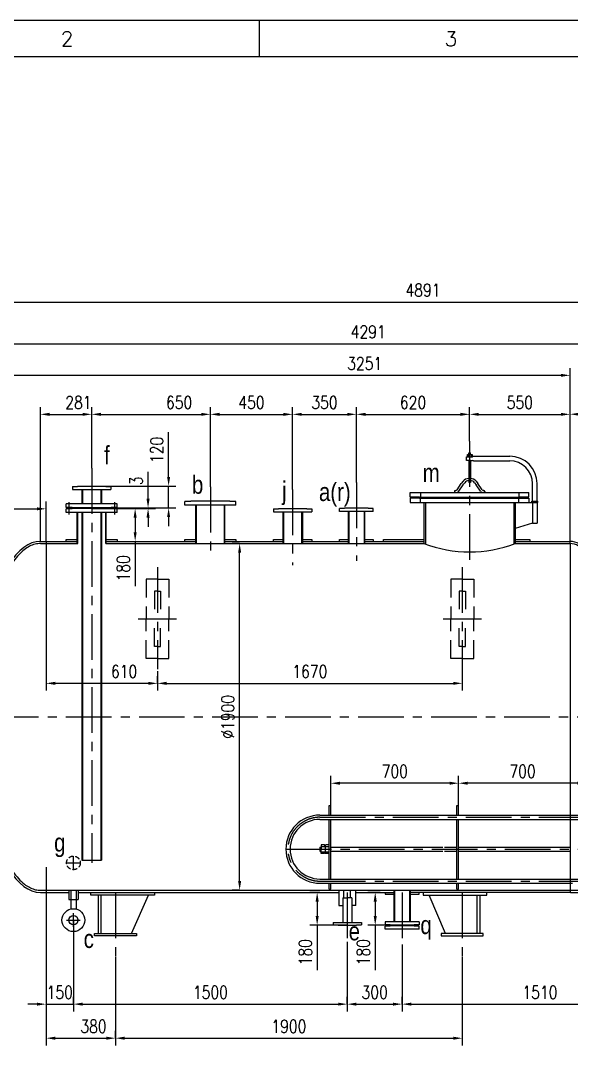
# Model space of a CAD drawing. Header units: millimetres. Extents: x -500 to 16320, y -200 to 11680.
# Drawn here: x 2399 to 5417, y 6063 to 11680 of the extents above; entities that cross this region are included whole.
import ezdxf
from ezdxf.enums import TextEntityAlignment as Align

# ---------------------------------------------------------------- set-up
doc = ezdxf.new("R2010")
doc.units = ezdxf.units.MM
doc.header["$LTSCALE"] = 200
doc.linetypes.add('CENTER', pattern=[2, 1.25, -0.25, 0.25, -0.25])
doc.linetypes.add('DASHED', pattern=[0.75, 0.5, -0.25])
for name, color, linetype in [('1轮廓实线层', 7, 'Continuous'), ('2细线层', 4, 'Continuous'), ('3中心线层', 1, 'CENTER'), ('6文字层', 3, 'Continuous'), ('图框层', 7, 'Continuous'), ('轮廓虚线层', 7, 'DASHED')]:
    doc.layers.add(name, color=color, linetype=linetype)
doc.styles.add('TH_GBDIM', font='romans.shx', dxfattribs={"width": 0.8, "bigfont": 'gbcbig.shx'})
doc.dimstyles.new('TH_GBDIM', dxfattribs={"dimscale": 20, "dimtxt": 3.5, "dimasz": 2.5, "dimexe": 2, "dimexo": 0, "dimgap": 1.5, "dimtad": 1, "dimdec": 1, "dimdsep": 46, "dimtxsty": 'TH_GBDIM', "dimcen": 2.5, "dimclrd": 130, "dimclre": 130, "dimclrt": 3, "dimadec": 0, "dimazin": 2, "dimtfac": 0.714286, "dimtdec": 1, "dimtmove": 0, "dimatfit": 3, "dimfxl": 0, "dimtzin": 0, "dimlwd": -1, "dimlwe": -1, "dimarcsym": 0})

# ---------------------------------------------------------------- blocks, each defined once
blk = doc.blocks.new('*D4')
at = {"color": 130}
for p, q in [((2507.6, 8825.6), (2507.6, 9561.6)), ((2788.6, 9226.3), (2788.6, 9561.6)), ((2557.6, 9521.6), (2738.6, 9521.6))]:
    blk.add_line(p, q, dxfattribs=at)
for points in [[(2557.6, 9529.9), (2557.6, 9513.3), (2507.6, 9521.6)], [(2738.6, 9529.9), (2738.6, 9513.3), (2788.6, 9521.6)]]:
    blk.add_solid(points, dxfattribs=at)
at = {"layer": 'Defpoints', "color": 0}
for p in [(2788.6, 9521.6), (2788.6, 9226.3), (2507.6, 8825.6)]:
    blk.add_point(p, dxfattribs=at)
at = {"color": 3, "insert": (2715.9, 9586.6), "char_height": 70, "attachment_point": 5, "style": 'TH_GBDIM'}
blk.add_mtext('281', dxfattribs=at)
blk = doc.blocks.new('*D5')
at = {"color": 130}
for p, q in [((2788.6, 9226.3), (2788.6, 9561.6)), ((3438.6, 9124.9), (3438.6, 9561.6)), ((2838.6, 9521.6), (3388.6, 9521.6))]:
    blk.add_line(p, q, dxfattribs=at)
for points in [[(2838.6, 9529.9), (2838.6, 9513.3), (2788.6, 9521.6)], [(3388.6, 9529.9), (3388.6, 9513.3), (3438.6, 9521.6)]]:
    blk.add_solid(points, dxfattribs=at)
at = {"layer": 'Defpoints', "color": 0}
for p in [(3438.6, 9521.6), (2788.6, 9226.3), (3438.6, 9124.9)]:
    blk.add_point(p, dxfattribs=at)
at = {"color": 3, "insert": (3267.2, 9586.6), "char_height": 70, "attachment_point": 5, "style": 'TH_GBDIM'}
blk.add_mtext('650', dxfattribs=at)
blk = doc.blocks.new('*D6')
at = {"color": 130}
for p, q in [((3438.6, 9124.9), (3438.6, 9561.6)), ((3888.6, 9109.3), (3888.6, 9561.6)), ((3488.6, 9521.6), (3838.6, 9521.6))]:
    blk.add_line(p, q, dxfattribs=at)
for points in [[(3488.6, 9529.9), (3488.6, 9513.3), (3438.6, 9521.6)], [(3838.6, 9529.9), (3838.6, 9513.3), (3888.6, 9521.6)]]:
    blk.add_solid(points, dxfattribs=at)
at = {"layer": 'Defpoints', "color": 0}
for p in [(3888.6, 9521.6), (3438.6, 9124.9), (3888.6, 9109.3)]:
    blk.add_point(p, dxfattribs=at)
at = {"color": 3, "insert": (3663.6, 9586.6), "char_height": 70, "attachment_point": 5, "style": 'TH_GBDIM'}
blk.add_mtext('450', dxfattribs=at)
blk = doc.blocks.new('*D7')
at = {"color": 130}
for p, q in [((3888.6, 9109.3), (3888.6, 9561.6)), ((4238.6, 9148.3), (4238.6, 9561.6)), ((3938.6, 9521.6), (4188.6, 9521.6))]:
    blk.add_line(p, q, dxfattribs=at)
for points in [[(3938.6, 9529.9), (3938.6, 9513.3), (3888.6, 9521.6)], [(4188.6, 9529.9), (4188.6, 9513.3), (4238.6, 9521.6)]]:
    blk.add_solid(points, dxfattribs=at)
at = {"layer": 'Defpoints', "color": 0}
for p in [(4238.6, 9521.6), (3888.6, 9109.3), (4238.6, 9148.3)]:
    blk.add_point(p, dxfattribs=at)
at = {"color": 3, "insert": (4063.6, 9586.6), "char_height": 70, "attachment_point": 5, "style": 'TH_GBDIM'}
blk.add_mtext('350', dxfattribs=at)
blk = doc.blocks.new('*D8')
at = {"color": 130}
for p, q in [((4238.6, 9148.3), (4238.6, 9561.6)), ((4858.6, 9374.5), (4858.6, 9561.6)), ((4288.6, 9521.6), (4808.6, 9521.6))]:
    blk.add_line(p, q, dxfattribs=at)
for points in [[(4288.6, 9529.9), (4288.6, 9513.3), (4238.6, 9521.6)], [(4808.6, 9529.9), (4808.6, 9513.3), (4858.6, 9521.6)]]:
    blk.add_solid(points, dxfattribs=at)
at = {"layer": 'Defpoints', "color": 0}
for p in [(4858.6, 9521.6), (4858.6, 9374.5), (4238.6, 9148.3)]:
    blk.add_point(p, dxfattribs=at)
at = {"color": 3, "insert": (4548.6, 9586.6), "char_height": 70, "attachment_point": 5, "style": 'TH_GBDIM'}
blk.add_mtext('620', dxfattribs=at)
blk = doc.blocks.new('*D9')
at = {"color": 130}
for p, q in [((4858.6, 9374.5), (4858.6, 9561.6)), ((5408.6, 8813.6), (5408.6, 9561.6)), ((4908.6, 9521.6), (5358.6, 9521.6))]:
    blk.add_line(p, q, dxfattribs=at)
for points in [[(4908.6, 9529.9), (4908.6, 9513.3), (4858.6, 9521.6)], [(5358.6, 9529.9), (5358.6, 9513.3), (5408.6, 9521.6)]]:
    blk.add_solid(points, dxfattribs=at)
at = {"layer": 'Defpoints', "color": 0}
for p in [(5408.6, 9521.6), (4858.6, 9374.5), (5408.6, 8813.6)]:
    blk.add_point(p, dxfattribs=at)
at = {"color": 3, "insert": (5133.6, 9586.6), "char_height": 70, "attachment_point": 5, "style": 'TH_GBDIM'}
blk.add_mtext('550', dxfattribs=at)
blk = doc.blocks.new('*D10')
at = {"color": 130}
for p, q in [((2157.6, 7863.6), (2157.6, 9775.5)), ((5408.6, 8813.6), (5408.6, 9775.5)), ((2207.6, 9735.5), (5358.6, 9735.5))]:
    blk.add_line(p, q, dxfattribs=at)
for points in [[(2207.6, 9743.8), (2207.6, 9727.1), (2157.6, 9735.5)], [(5358.6, 9743.8), (5358.6, 9727.1), (5408.6, 9735.5)]]:
    blk.add_solid(points, dxfattribs=at)
at = {"layer": 'Defpoints', "color": 0}
for p in [(5408.6, 9735.5), (5408.6, 8813.6), (2157.6, 7863.6)]:
    blk.add_point(p, dxfattribs=at)
at = {"color": 3, "insert": (4284.1, 9800.5), "char_height": 70, "attachment_point": 5, "style": 'TH_GBDIM'}
blk.add_mtext('3251', dxfattribs=at)
blk = doc.blocks.new('*D11')
at = {"color": 130}
for p, q in [((1980.6, 8563.6), (1980.6, 9043.8)), ((2030.6, 9003.8), (2488.6, 9003.8)), ((2538.6, 8825.6), (2538.6, 9043.8))]:
    blk.add_line(p, q, dxfattribs=at)
for points in [[(2030.6, 9012.1), (2030.6, 8995.5), (1980.6, 9003.8)], [(2488.6, 9012.1), (2488.6, 8995.5), (2538.6, 9003.8)]]:
    blk.add_solid(points, dxfattribs=at)
at = {"layer": 'Defpoints', "color": 0}
for p in [(2538.6, 9003.8), (2538.6, 8825.6), (1980.6, 8563.6)]:
    blk.add_point(p, dxfattribs=at)
at = {"color": 3, "insert": (2259.6, 9068.8), "char_height": 70, "attachment_point": 5, "style": 'TH_GBDIM'}
blk.add_mtext('558', dxfattribs=at)
blk = doc.blocks.new('*D12')
at = {"color": 130}
for p, q in [((5408.6, 9521.6), (5408.6, 9562.2)), ((6448.6, 7363.6), (6448.6, 9562.2)), ((5458.6, 9522.2), (6398.6, 9522.2))]:
    blk.add_line(p, q, dxfattribs=at)
for points in [[(5458.6, 9530.5), (5458.6, 9513.8), (5408.6, 9522.2)], [(6398.6, 9530.5), (6398.6, 9513.8), (6448.6, 9522.2)]]:
    blk.add_solid(points, dxfattribs=at)
at = {"layer": 'Defpoints', "color": 0}
for p in [(5408.6, 9521.6), (6448.6, 9522.2), (6448.6, 7363.6)]:
    blk.add_point(p, dxfattribs=at)
at = {"color": 3, "insert": (5928.6, 9587.2), "char_height": 70, "attachment_point": 5, "style": 'TH_GBDIM'}
blk.add_mtext('1040', dxfattribs=at)
blk = doc.blocks.new('*D17')
at = {"color": 130}
for p, q in [((4798.6, 7377.6), (4798.6, 7539.9)), ((5498.6, 7377.6), (5498.6, 7539.9)), ((5448.6, 7499.9), (4848.6, 7499.9))]:
    blk.add_line(p, q, dxfattribs=at)
for points in [[(4848.6, 7508.2), (4848.6, 7491.5), (4798.6, 7499.9)], [(5448.6, 7508.2), (5448.6, 7491.5), (5498.6, 7499.9)]]:
    blk.add_solid(points, dxfattribs=at)
at = {"layer": 'Defpoints', "color": 0}
for p in [(4798.6, 7499.9), (4798.6, 7377.6), (5498.6, 7377.6)]:
    blk.add_point(p, dxfattribs=at)
at = {"color": 3, "insert": (5148.6, 7564.9), "char_height": 70, "attachment_point": 5, "style": 'TH_GBDIM'}
blk.add_mtext('700', dxfattribs=at)
blk = doc.blocks.new('*D18')
at = {"color": 130}
for p, q in [((4098.6, 7377.6), (4098.6, 7539.9)), ((4798.6, 7377.6), (4798.6, 7539.9)), ((4748.6, 7499.9), (4148.6, 7499.9))]:
    blk.add_line(p, q, dxfattribs=at)
for points in [[(4148.6, 7508.2), (4148.6, 7491.5), (4098.6, 7499.9)], [(4748.6, 7508.2), (4748.6, 7491.5), (4798.6, 7499.9)]]:
    blk.add_solid(points, dxfattribs=at)
at = {"layer": 'Defpoints', "color": 0}
for p in [(4098.6, 7499.9), (4098.6, 7377.6), (4798.6, 7377.6)]:
    blk.add_point(p, dxfattribs=at)
at = {"color": 3, "insert": (4448.6, 7564.9), "char_height": 70, "attachment_point": 5, "style": 'TH_GBDIM'}
blk.add_mtext('700', dxfattribs=at)
blk = doc.blocks.new('*D19')
at = {"color": 130}
for p, q in [((2538.6, 6901.6), (2538.6, 6249.2)), ((2688.6, 6749.6), (2688.6, 6249.2)), ((2488.6, 6289.2), (2438.6, 6289.2)), ((2538.6, 6289.2), (2688.6, 6289.2)), ((2738.6, 6289.2), (2788.6, 6289.2))]:
    blk.add_line(p, q, dxfattribs=at)
for points in [[(2488.6, 6297.5), (2488.6, 6280.9), (2538.6, 6289.2)], [(2738.6, 6297.5), (2738.6, 6280.9), (2688.6, 6289.2)]]:
    blk.add_solid(points, dxfattribs=at)
at = {"layer": 'Defpoints', "color": 0}
for p in [(2538.6, 6901.6), (2688.6, 6749.6), (2688.6, 6289.2)]:
    blk.add_point(p, dxfattribs=at)
at = {"color": 3, "insert": (2613.6, 6354.2), "char_height": 70, "attachment_point": 5, "style": 'TH_GBDIM'}
blk.add_mtext('150', dxfattribs=at)
blk = doc.blocks.new('*D20')
at = {"color": 130}
for p, q in [((2918.6, 6549), (2918.6, 6062.6)), ((2538.6, 6289.2), (2538.6, 6062.6)), ((2588.6, 6102.6), (2868.6, 6102.6))]:
    blk.add_line(p, q, dxfattribs=at)
for points in [[(2588.6, 6110.9), (2588.6, 6094.2), (2538.6, 6102.6)], [(2868.6, 6110.9), (2868.6, 6094.2), (2918.6, 6102.6)]]:
    blk.add_solid(points, dxfattribs=at)
at = {"layer": 'Defpoints', "color": 0}
for p in [(2918.6, 6549), (2538.6, 6289.2), (2918.6, 6102.6)]:
    blk.add_point(p, dxfattribs=at)
at = {"color": 3, "insert": (2798.3, 6167.6), "char_height": 70, "attachment_point": 5, "style": 'TH_GBDIM'}
blk.add_mtext('380', dxfattribs=at)
blk = doc.blocks.new('*D21')
at = {"color": 130}
for p, q in [((4188.6, 6631.2), (4188.6, 6249.2)), ((2688.6, 6289.2), (2688.6, 6329.2)), ((2738.6, 6289.2), (4138.6, 6289.2))]:
    blk.add_line(p, q, dxfattribs=at)
for points in [[(2738.6, 6297.5), (2738.6, 6280.9), (2688.6, 6289.2)], [(4138.6, 6297.5), (4138.6, 6280.9), (4188.6, 6289.2)]]:
    blk.add_solid(points, dxfattribs=at)
at = {"layer": 'Defpoints', "color": 0}
for p in [(4188.6, 6631.2), (2688.6, 6289.2), (4188.6, 6289.2)]:
    blk.add_point(p, dxfattribs=at)
at = {"color": 3, "insert": (3438.6, 6354.2), "char_height": 70, "attachment_point": 5, "style": 'TH_GBDIM'}
blk.add_mtext('1500', dxfattribs=at)
blk = doc.blocks.new('*D22')
at = {"color": 130}
for p, q in [((5998.6, 7026.1), (5998.6, 6249.2)), ((4488.6, 6616.6), (4488.6, 6249.2)), ((4538.6, 6289.2), (5948.6, 6289.2))]:
    blk.add_line(p, q, dxfattribs=at)
for points in [[(4538.6, 6297.5), (4538.6, 6280.9), (4488.6, 6289.2)], [(5948.6, 6297.5), (5948.6, 6280.9), (5998.6, 6289.2)]]:
    blk.add_solid(points, dxfattribs=at)
at = {"layer": 'Defpoints', "color": 0}
for p in [(5998.6, 7026.1), (4488.6, 6616.6), (5998.6, 6289.2)]:
    blk.add_point(p, dxfattribs=at)
at = {"color": 3, "insert": (5243.6, 6354.2), "char_height": 70, "attachment_point": 5, "style": 'TH_GBDIM'}
blk.add_mtext('1510', dxfattribs=at)
blk = doc.blocks.new('*D24')
at = {"color": 130}
for p, q in [((4818.6, 6549), (4818.6, 6062.6)), ((2918.6, 6102.6), (2918.6, 6142.6)), ((2968.6, 6102.6), (4768.6, 6102.6))]:
    blk.add_line(p, q, dxfattribs=at)
for points in [[(2968.6, 6110.9), (2968.6, 6094.2), (2918.6, 6102.6)], [(4768.6, 6110.9), (4768.6, 6094.2), (4818.6, 6102.6)]]:
    blk.add_solid(points, dxfattribs=at)
at = {"layer": 'Defpoints', "color": 0}
for p in [(4818.6, 6549), (2918.6, 6102.6), (4818.6, 6102.6)]:
    blk.add_point(p, dxfattribs=at)
at = {"color": 3, "insert": (3868.6, 6167.6), "char_height": 70, "attachment_point": 5, "style": 'TH_GBDIM'}
blk.add_mtext('1900', dxfattribs=at)
blk = doc.blocks.new('*D25')
at = {"color": 130}
for p, q in [((3598.8, 8813.6), (3558.8, 8813.6)), ((3598.8, 6963.6), (3598.8, 8763.6)), ((3598.8, 6913.6), (3558.8, 6913.6))]:
    blk.add_line(p, q, dxfattribs=at)
for points in [[(3590.5, 8763.6), (3607.1, 8763.6), (3598.8, 8813.6)], [(3590.5, 6963.6), (3607.1, 6963.6), (3598.8, 6913.6)]]:
    blk.add_solid(points, dxfattribs=at)
at = {"layer": 'Defpoints', "color": 0}
for p in [(3598.8, 8813.6), (3598.8, 8813.6), (3598.8, 6913.6)]:
    blk.add_point(p, dxfattribs=at)
at = {"color": 3, "insert": (3533.8, 7863.6), "char_height": 70, "attachment_point": 5, "rotation": 90, "style": 'TH_GBDIM'}
blk.add_mtext('%%c1900', dxfattribs=at)
blk = doc.blocks.new('*D31')
at = {"color": 130}
for p, q in [((2157.6, 9735.5), (2157.6, 10177.2)), ((7048.6, 9522.2), (7048.6, 10177.2)), ((2207.6, 10137.2), (6998.6, 10137.2))]:
    blk.add_line(p, q, dxfattribs=at)
for points in [[(2207.6, 10145.5), (2207.6, 10128.8), (2157.6, 10137.2)], [(6998.6, 10145.5), (6998.6, 10128.8), (7048.6, 10137.2)]]:
    blk.add_solid(points, dxfattribs=at)
at = {"layer": 'Defpoints', "color": 0}
for p in [(7048.6, 10137.2), (2157.6, 9735.5), (7048.6, 9522.2)]:
    blk.add_point(p, dxfattribs=at)
at = {"color": 3, "insert": (4603.1, 10202.2), "char_height": 70, "attachment_point": 5, "style": 'TH_GBDIM'}
blk.add_mtext('4891', dxfattribs=at)
blk = doc.blocks.new('*D32')
at = {"color": 130}
for p, q in [((2157.6, 10164.1), (2157.6, 9868.6)), ((6448.6, 9685.9), (6448.6, 9948.6)), ((2207.6, 9908.6), (6398.6, 9908.6))]:
    blk.add_line(p, q, dxfattribs=at)
for points in [[(2207.6, 9916.9), (2207.6, 9900.3), (2157.6, 9908.6)], [(6398.6, 9916.9), (6398.6, 9900.3), (6448.6, 9908.6)]]:
    blk.add_solid(points, dxfattribs=at)
at = {"layer": 'Defpoints', "color": 0}
for p in [(2157.6, 10164.1), (6448.6, 9908.6), (6448.6, 9685.9)]:
    blk.add_point(p, dxfattribs=at)
at = {"color": 3, "insert": (4303.1, 9973.6), "char_height": 70, "attachment_point": 5, "style": 'TH_GBDIM'}
blk.add_mtext('4291', dxfattribs=at)
blk = doc.blocks.new('*D37')
at = {"color": 130}
for p, q in [((4038.5, 6901.6), (3983.6, 6901.6)), ((4023.6, 6851.6), (4023.6, 6771.6)), ((4188.6, 6721.6), (3983.6, 6721.6)), ((4023.6, 6721.6), (4023.6, 6475.6))]:
    blk.add_line(p, q, dxfattribs=at)
for points in [[(4015.3, 6851.6), (4032, 6851.6), (4023.6, 6901.6)], [(4015.3, 6771.6), (4032, 6771.6), (4023.6, 6721.6)]]:
    blk.add_solid(points, dxfattribs=at)
at = {"layer": 'Defpoints', "color": 0}
for p in [(4038.5, 6901.6), (4023.6, 6721.6), (4188.6, 6721.6)]:
    blk.add_point(p, dxfattribs=at)
at = {"color": 3, "insert": (3958.6, 6573.6), "char_height": 70, "attachment_point": 5, "rotation": 90, "style": 'TH_GBDIM'}
blk.add_mtext('180', dxfattribs=at)
blk = doc.blocks.new('*D38')
at = {"color": 130}
for p, q in [((4368.6, 6901.6), (4301.6, 6901.6)), ((4341.6, 6851.6), (4341.6, 6771.6)), ((4489, 6721.6), (4301.6, 6721.6)), ((4341.6, 6721.6), (4341.6, 6475.6))]:
    blk.add_line(p, q, dxfattribs=at)
for points in [[(4333.3, 6851.6), (4349.9, 6851.6), (4341.6, 6901.6)], [(4333.3, 6771.6), (4349.9, 6771.6), (4341.6, 6721.6)]]:
    blk.add_solid(points, dxfattribs=at)
at = {"layer": 'Defpoints', "color": 0}
for p in [(4368.6, 6901.6), (4341.6, 6721.6), (4489, 6721.6)]:
    blk.add_point(p, dxfattribs=at)
at = {"color": 3, "insert": (4276.6, 6573.6), "char_height": 70, "attachment_point": 5, "rotation": 90, "style": 'TH_GBDIM'}
blk.add_mtext('180', dxfattribs=at)
blk = doc.blocks.new('*D39')
at = {"color": 130}
for p, q in [((2788.6, 9005.6), (3066.6, 9005.6)), ((3026.6, 8955.6), (3026.6, 8875.6)), ((3021.6, 8825.6), (3066.6, 8825.6)), ((3026.6, 8825.6), (3026.6, 8579.6))]:
    blk.add_line(p, q, dxfattribs=at)
for points in [[(3018.2, 8955.6), (3034.9, 8955.6), (3026.6, 9005.6)], [(3018.2, 8875.6), (3034.9, 8875.6), (3026.6, 8825.6)]]:
    blk.add_solid(points, dxfattribs=at)
at = {"layer": 'Defpoints', "color": 0}
for p in [(2788.6, 9005.6), (3021.6, 8825.6), (3026.6, 8825.6)]:
    blk.add_point(p, dxfattribs=at)
at = {"color": 3, "insert": (2961.6, 8677.6), "char_height": 70, "attachment_point": 5, "rotation": 90, "style": 'TH_GBDIM'}
blk.add_mtext('180', dxfattribs=at)
blk = doc.blocks.new('*D40')
at = {"color": 130}
for p, q in [((3097.3, 9058.6), (3097.3, 9205.9)), ((2896.1, 9008.6), (3137.3, 9008.6)), ((3026.6, 9005.6), (3137.3, 9005.6)), ((3097.3, 9005.6), (3097.3, 9008.6)), ((3097.3, 8955.6), (3097.3, 8905.6))]:
    blk.add_line(p, q, dxfattribs=at)
for points in [[(3088.9, 9058.6), (3105.6, 9058.6), (3097.3, 9008.6)], [(3088.9, 8955.6), (3105.6, 8955.6), (3097.3, 9005.6)]]:
    blk.add_solid(points, dxfattribs=at)
at = {"layer": 'Defpoints', "color": 0}
for p in [(2896.1, 9008.6), (3026.6, 9005.6), (3097.3, 9008.6)]:
    blk.add_point(p, dxfattribs=at)
at = {"color": 3, "insert": (3032.3, 9157.2), "char_height": 70, "attachment_point": 5, "rotation": 90, "style": 'TH_GBDIM'}
blk.add_mtext('3', dxfattribs=at)
blk = doc.blocks.new('*D41')
at = {"color": 130}
for p, q in [((3209.9, 9178.6), (3209.9, 9424.6)), ((2788.6, 9128.6), (3249.9, 9128.6)), ((3209.9, 9008.6), (3209.9, 9128.6)), ((3027, 9008.6), (3249.9, 9008.6)), ((3209.9, 8958.6), (3209.9, 8908.6))]:
    blk.add_line(p, q, dxfattribs=at)
for points in [[(3201.5, 9178.6), (3218.2, 9178.6), (3209.9, 9128.6)], [(3201.5, 8958.6), (3218.2, 8958.6), (3209.9, 9008.6)]]:
    blk.add_solid(points, dxfattribs=at)
at = {"layer": 'Defpoints', "color": 0}
for p in [(2788.6, 9128.6), (3209.9, 9128.6), (3027, 9008.6)]:
    blk.add_point(p, dxfattribs=at)
at = {"color": 3, "insert": (3144.9, 9326.6), "char_height": 70, "attachment_point": 5, "rotation": 90, "style": 'TH_GBDIM'}
blk.add_mtext('120', dxfattribs=at)
blk = doc.blocks.new('*D85')
at = {"color": 130}
for p, q in [((4188.6, 6289.2), (4188.6, 6329.2)), ((4488.6, 6289.2), (4488.6, 6329.2)), ((4238.6, 6289.2), (4438.6, 6289.2))]:
    blk.add_line(p, q, dxfattribs=at)
for points in [[(4238.6, 6297.5), (4238.6, 6280.9), (4188.6, 6289.2)], [(4438.6, 6297.5), (4438.6, 6280.9), (4488.6, 6289.2)]]:
    blk.add_solid(points, dxfattribs=at)
at = {"layer": 'Defpoints', "color": 0}
for p in [(4188.6, 6289.2), (4488.6, 6289.2), (4488.6, 6289.2)]:
    blk.add_point(p, dxfattribs=at)
at = {"color": 3, "insert": (4338.6, 6354.2), "char_height": 70, "attachment_point": 5, "style": 'TH_GBDIM'}
blk.add_mtext('300', dxfattribs=at)
blk = doc.blocks.new('*D89')
at = {"color": 130}
for p, q in [((3148.6, 8114.2), (3148.6, 8007.3)), ((4818.6, 8124.8), (4818.6, 8007.3)), ((3198.6, 8047.3), (4768.6, 8047.3))]:
    blk.add_line(p, q, dxfattribs=at)
for points in [[(3198.6, 8055.7), (3198.6, 8039), (3148.6, 8047.3)], [(4768.6, 8055.7), (4768.6, 8039), (4818.6, 8047.3)]]:
    blk.add_solid(points, dxfattribs=at)
at = {"layer": 'Defpoints', "color": 0}
for p in [(3148.6, 8114.2), (4818.6, 8124.8), (4818.6, 8047.3)]:
    blk.add_point(p, dxfattribs=at)
at = {"color": 3, "insert": (3983.6, 8112.3), "char_height": 70, "attachment_point": 5, "style": 'TH_GBDIM'}
blk.add_mtext('1670', dxfattribs=at)
blk = doc.blocks.new('*D90')
at = {"color": 130}
for p, q in [((2538.6, 8675.8), (2538.6, 8007.3)), ((3098.6, 8047.3), (2588.6, 8047.3)), ((3148.6, 8047.3), (3148.6, 8087.3))]:
    blk.add_line(p, q, dxfattribs=at)
for points in [[(2588.6, 8055.7), (2588.6, 8039), (2538.6, 8047.3)], [(3098.6, 8055.7), (3098.6, 8039), (3148.6, 8047.3)]]:
    blk.add_solid(points, dxfattribs=at)
at = {"layer": 'Defpoints', "color": 0}
for p in [(2538.6, 8675.8), (2538.6, 8047.3), (3148.6, 8047.3)]:
    blk.add_point(p, dxfattribs=at)
at = {"color": 3, "insert": (2966.1, 8112.3), "char_height": 70, "attachment_point": 5, "style": 'TH_GBDIM'}
blk.add_mtext('610', dxfattribs=at)

msp = doc.modelspace()

# ---------------------------------------------------------------- linework, layer by layer
for p, q in [((4841.41, 9269.02), (4841.41, 9289.02)), ((4841.41, 9289.02), (4873.52, 9289.02)), ((4853.58, 9269.02), (4841.41, 9269.02)), ((4846.18, 9289.02), (4846.18, 9302.16)), ((4846.18, 9302.16), (4872.33, 9302.16)), ((4850.78, 9302.16), (4850.78, 9289.02)), ((4853.58, 9302.16), (4853.58, 9309.94)), ((4853.58, 9309.94), (4863.58, 9309.94)), ((4853.58, 9269.02), (4853.58, 9147.19)), ((4863.58, 9269.02), (4853.58, 9269.02)), ((4863.58, 9302.16), (4863.58, 9309.94)), ((4863.58, 9269.02), (4863.58, 9147.19)), ((4863.58, 9269.02), (4874.42, 9269.02)), ((4867.8, 9302.16), (4867.8, 9289.02)), ((4872.33, 9302.16), (4872.33, 9289.02)), ((4873.52, 9289.02), (4878.52, 9291.77)), ((4879.46, 9266.76), (4874.42, 9269.02)), ((4878.52, 9291.77), (5078.21, 9291.77)), ((4863.58, 9237.19), (4853.58, 9237.19)), ((4879.46, 9266.76), (5079.69, 9266.76)), ((4863.58, 9177.19), (4853.58, 9177.19)), ((2683.58, 9126.56), (2683.58, 9110.56)), ((2683.58, 9126.56), (2711.08, 9126.56)), ((2683.58, 9110.56), (2893.58, 9110.56)), ((2711.08, 9128.56), (2866.08, 9128.56)), ((2711.08, 9126.56), (2711.08, 9128.56)), ((2734.58, 9110.56), (2734.58, 9030.56)), ((2738.58, 9110.56), (2738.58, 9030.56)), ((2838.58, 9110.56), (2838.58, 9030.56)), ((2842.58, 9110.56), (2842.58, 9030.56)), ((2866.08, 9126.56), (2866.08, 9128.56)), ((2866.08, 9126.56), (2893.58, 9126.56)), ((2893.58, 9126.56), (2893.58, 9110.56)), ((4780.19, 9104.56), (4782.99, 9104.56)), ((4789.64, 9108.11), (4812.66, 9142.52)), ((4799.61, 9101.44), (4822.64, 9135.85)), ((4822.65, 9154.71), (4812.66, 9142.52)), ((4831.93, 9147.1), (4821.94, 9134.91)), ((4863.58, 9147.19), (4853.58, 9147.19)), ((4885.23, 9147.1), (4895.21, 9134.91)), ((4894.51, 9154.71), (4904.5, 9142.52)), ((4917.55, 9101.44), (4894.52, 9135.85)), ((4927.52, 9108.11), (4904.5, 9142.52)), ((4936.97, 9104.56), (4934.17, 9104.56)), ((5203.21, 9045.56), (5203.21, 9141.77)), ((5228.21, 9045.56), (5228.21, 9141.77)), ((3331.08, 9045.56), (3331.08, 9043.56)), ((3546.08, 9045.56), (3331.08, 9045.56)), ((3546.08, 9045.56), (3546.08, 9043.56)), ((4533.58, 9092.56), (5183.58, 9092.56)), ((4533.58, 9068.56), (4533.58, 9092.56)), ((4583.58, 9068.56), (4533.58, 9068.56)), ((4533.58, 9061.56), (4533.58, 9037.56)), ((4583.58, 9061.56), (4533.58, 9061.56)), ((4583.58, 9068.56), (5133.58, 9068.56)), ((4583.58, 9066.56), (4583.58, 9068.56)), ((5133.58, 9066.56), (4583.58, 9066.56)), ((5133.58, 9063.56), (4583.58, 9063.56)), ((4583.58, 9063.56), (4583.58, 9061.56)), ((4583.58, 9061.56), (5133.58, 9061.56)), ((4589.59, 9092.56), (4589.59, 9068.56)), ((4589.59, 9037.56), (4589.59, 9061.56)), ((4775.19, 9099.56), (4775.19, 9097.56)), ((4780.19, 9092.56), (4782.99, 9092.56)), ((4936.97, 9092.56), (4934.17, 9092.56)), ((4941.97, 9099.56), (4941.97, 9097.56)), ((5127.57, 9092.56), (5127.57, 9068.56)), ((5127.57, 9037.56), (5127.57, 9061.56)), ((5183.58, 9068.56), (5133.58, 9068.56)), ((5133.58, 9068.56), (5133.58, 9066.56)), ((5133.58, 9066.56), (5133.58, 9068.56)), ((5133.58, 9068.56), (5183.58, 9068.56)), ((5133.58, 9061.56), (5133.58, 9063.56)), ((5133.58, 9063.56), (5133.58, 9061.56)), ((5183.58, 9061.56), (5133.58, 9061.56)), ((5133.58, 9061.56), (5183.58, 9061.56)), ((5183.58, 9068.56), (5183.58, 9092.56)), ((5183.58, 9061.56), (5183.58, 9037.56)), ((5198.73, 9037.56), (5198.73, 9045.56)), ((5198.73, 9045.56), (5233.13, 9045.56)), ((5233.13, 9037.56), (5233.13, 9045.56)), ((2928.58, 9030.56), (2648.58, 9030.56)), ((2648.58, 9010.56), (2648.58, 9030.56)), ((2681.08, 9010.56), (2648.58, 9010.56)), ((2648.58, 8983.56), (2648.58, 9003.56)), ((2681.08, 9003.56), (2648.58, 9003.56)), ((2681.08, 9008.56), (2681.08, 9010.56)), ((2896.08, 9008.56), (2681.08, 9008.56)), ((2896.08, 9005.56), (2681.08, 9005.56)), ((2681.08, 9005.56), (2681.08, 9003.56)), ((2928.58, 9010.56), (2896.08, 9010.56)), ((2896.08, 9008.56), (2896.08, 9010.56)), ((2896.08, 9005.56), (2896.08, 9003.56)), ((2928.58, 9003.56), (2896.08, 9003.56)), ((2928.58, 9010.56), (2928.58, 9030.56)), ((2928.58, 8983.56), (2928.58, 9003.56)), ((3331.08, 9043.56), (3298.58, 9043.56)), ((3298.58, 9023.56), (3298.58, 9043.56)), ((3578.58, 9023.56), (3298.58, 9023.56)), ((3359.08, 8813.56), (3359.08, 9023.56)), ((3362.08, 8813.56), (3362.08, 9023.56)), ((3515.08, 8813.56), (3515.08, 9023.56)), ((3518.08, 8813.56), (3518.08, 9023.56)), ((3578.58, 9043.56), (3546.08, 9043.56)), ((3578.58, 9023.56), (3578.58, 9043.56)), ((3783.58, 9003.56), (3811.08, 9003.56)), ((3783.58, 9003.56), (3783.58, 8987.56)), ((3811.08, 9003.56), (3811.08, 9005.56)), ((3811.08, 9005.56), (3966.08, 9005.56)), ((3966.08, 9003.56), (3966.08, 9005.56)), ((3966.08, 9003.56), (3993.58, 9003.56)), ((3993.58, 9003.56), (3993.58, 8987.56)), ((4146.08, 8989.56), (4146.08, 9005.56)), ((4173.58, 9005.56), (4146.08, 9005.56)), ((4331.08, 8989.56), (4146.08, 8989.56)), ((4303.58, 9007.56), (4173.58, 9007.56)), ((4173.58, 9007.56), (4173.58, 9005.56)), ((4194.08, 8989.56), (4194.08, 8813.56)), ((4197.08, 8989.56), (4197.08, 8813.56)), ((4280.08, 8989.56), (4280.08, 8813.56)), ((4283.08, 8989.56), (4283.08, 8813.56)), ((4303.58, 9007.56), (4303.58, 9005.56)), ((4331.08, 9005.56), (4303.58, 9005.56)), ((4331.08, 8989.56), (4331.08, 9005.56)), ((4533.58, 9037.56), (5183.58, 9037.56)), ((4608.58, 9037.56), (4608.58, 8813.56)), ((4608.58, 9037.56), (5108.58, 9037.56)), ((4616.58, 9037.56), (4616.58, 8810.58)), ((5108.58, 9037.56), (5203.21, 9037.56)), ((5198.73, 9037.56), (5233.13, 9037.56)), ((5203.21, 9037.56), (5203.21, 8925.78)), ((5228.21, 9037.56), (5228.21, 8925.78)), ((2928.58, 8983.56), (2648.58, 8983.56)), ((2709.08, 8813.56), (2709.08, 8983.56)), ((2712.08, 8813.56), (2712.08, 8983.56)), ((2734.58, 8983.56), (2734.58, 7078.56)), ((2738.58, 8983.56), (2738.58, 7078.56)), ((2838.58, 8983.56), (2838.58, 7078.56)), ((2842.58, 8983.56), (2842.58, 7078.56)), ((2865.08, 8813.56), (2865.08, 8983.56)), ((2868.08, 8813.56), (2868.08, 8983.56)), ((3783.58, 8987.56), (3993.58, 8987.56)), ((3834.58, 8987.56), (3834.58, 8813.56)), ((3838.58, 8987.56), (3838.58, 8813.56)), ((3938.58, 8987.56), (3938.58, 8813.56)), ((3942.58, 8987.56), (3942.58, 8813.56)), ((5203.21, 8925.78), (5108.58, 8895.31)), ((5203.21, 8925.78), (5228.21, 8925.78)), ((2507.58, 8825.56), (2709.08, 8825.56)), ((2648.58, 8825.56), (2648.58, 8835.56)), ((2648.58, 8835.56), (2709.08, 8835.56)), ((2868.08, 8835.56), (2928.58, 8835.56)), ((2868.08, 8825.56), (3359.08, 8825.56)), ((2928.58, 8835.56), (2928.58, 8825.56)), ((3298.58, 8835.56), (3359.08, 8835.56)), ((3298.58, 8825.56), (3298.58, 8835.56)), ((3518.08, 8835.56), (3578.58, 8835.56)), ((3518.08, 8825.56), (3834.58, 8825.56)), ((3578.58, 8835.56), (3578.58, 8825.56)), ((3783.58, 8825.56), (3783.58, 8835.56)), ((3783.58, 8835.56), (3834.58, 8835.56)), ((3942.58, 8835.56), (3993.58, 8835.56)), ((3942.58, 8825.56), (4194.08, 8825.56)), ((3993.58, 8835.56), (3993.58, 8825.56)), ((4146.08, 8825.56), (4146.08, 8835.56)), ((4146.08, 8835.56), (4194.08, 8835.56)), ((4283.08, 8835.56), (4331.08, 8835.56)), ((4283.08, 8825.56), (4608.58, 8825.56)), ((4331.08, 8835.56), (4331.08, 8825.56)), ((4386.88, 8825.56), (4386.88, 8835.56)), ((4386.88, 8835.56), (4608.58, 8835.56)), ((5108.58, 8835.56), (5187.78, 8835.56)), ((5108.58, 8825.56), (5408.58, 8825.56)), ((5187.78, 8835.56), (5187.78, 8825.56)), ((2507.58, 8813.56), (2712.08, 8813.56)), ((2865.08, 8813.56), (4608.58, 8813.56)), ((5108.58, 8813.56), (5408.58, 8813.56)), ((5408.58, 8813.56), (5408.58, 6901.56)), ((4088.58, 7377.56), (4098.58, 7377.56)), ((4088.58, 7325.06), (4088.58, 7377.56)), ((4098.58, 7325.06), (4098.58, 7377.56)), ((4788.58, 7377.56), (4798.58, 7377.56)), ((4788.58, 7325.06), (4788.58, 7377.56)), ((4798.58, 7325.06), (4798.58, 7377.56)), ((4038.58, 7325.06), (6535.58, 7325.06)), ((4038.58, 7302.06), (6535.58, 7302.06)), ((4088.58, 6975.06), (4088.58, 7302.06)), ((4098.58, 6975.06), (4098.58, 7302.06)), ((4788.58, 7150.06), (4788.58, 7302.06)), ((4798.58, 7150.06), (4798.58, 7302.06)), ((4038.58, 7150.06), (4046.17, 7150.06)), ((4038.58, 7150.06), (4046.17, 7150.06)), ((4038.58, 7150.06), (4038.58, 7127.06)), ((4046.17, 7161.48), (4046.17, 7138.56)), ((4063.79, 7161.48), (4046.17, 7161.48)), ((4046.17, 7153.18), (4088.58, 7153.18)), ((4046.17, 7115.64), (4046.17, 7138.56)), ((4067.37, 7157.62), (4063.79, 7161.48)), ((4067.37, 7157.62), (4070.96, 7161.48)), ((4067.37, 7157.62), (4067.37, 7119.51)), ((4088.58, 7161.48), (4070.96, 7161.48)), ((4098.58, 7150.06), (4711.58, 7150.06)), ((4721.58, 7150.06), (4788.58, 7150.06)), ((4788.58, 6975.06), (4788.58, 7150.06)), ((4798.58, 6975.06), (4798.58, 7150.06)), ((4798.58, 7150.06), (5411.58, 7150.06)), ((2734.58, 7078.56), (2842.58, 7078.56)), ((4038.58, 7127.06), (4046.17, 7127.06)), ((4038.58, 7127.06), (4046.17, 7127.06)), ((4046.17, 7123.94), (4088.58, 7123.94)), ((4063.79, 7115.64), (4046.17, 7115.64)), ((4067.37, 7119.51), (4063.79, 7115.64)), ((4067.37, 7119.51), (4070.96, 7115.64)), ((4088.58, 7115.64), (4070.96, 7115.64)), ((4098.58, 7127.06), (4711.58, 7127.06)), ((4721.58, 7127.06), (4788.58, 7127.06)), ((4798.58, 7127.06), (5411.58, 7127.06)), ((4038.58, 6975.06), (6535.58, 6975.06)), ((2507.58, 6913.56), (6376.58, 6913.56)), ((2663.58, 6913.56), (2663.58, 6863.5)), ((2673.58, 6913.56), (2673.58, 6863.5)), ((2703.58, 6913.56), (2703.58, 6863.5)), ((2703.58, 6913.56), (2703.58, 6810.48)), ((2713.58, 6913.56), (2713.58, 6863.5)), ((4038.58, 6952.06), (5421.58, 6952.06)), ((4088.58, 6918.5), (4088.58, 6952.06)), ((4088.58, 6918.5), (4098.58, 6918.5)), ((4098.58, 6918.5), (4098.58, 6952.06)), ((4142.5, 6913.56), (4142.5, 6830.63)), ((4170.32, 6872.1), (4170.32, 6913.56)), ((4206.84, 6872.1), (4206.84, 6913.56)), ((4234.66, 6830.63), (4234.66, 6913.56)), ((4444.08, 6913.56), (4444.08, 6739.56)), ((4447.08, 6913.56), (4447.08, 6739.56)), ((4530.08, 6913.56), (4530.08, 6739.56)), ((4533.08, 6913.56), (4533.08, 6739.56)), ((4788.58, 6918.5), (4788.58, 6952.06)), ((4788.58, 6918.5), (4798.58, 6918.5)), ((4798.58, 6918.5), (4798.58, 6952.06)), ((2507.58, 6901.56), (2663.58, 6901.56)), ((2663.58, 6863.5), (2713.58, 6863.5)), ((2673.58, 6863.5), (2673.58, 6810.48)), ((2713.58, 6901.56), (4142.5, 6901.56)), ((2783.39, 6901.56), (3133.39, 6901.56)), ((2783.39, 6885.56), (2783.39, 6901.56)), ((3133.39, 6885.56), (2783.39, 6885.56)), ((2823.11, 6885.56), (2823.11, 6675.56)), ((2839.11, 6885.56), (2839.11, 6675.56)), ((3005.76, 6675.56), (3099.75, 6885.56)), ((3133.39, 6901.56), (3133.39, 6885.56)), ((4163.58, 6872.1), (4163.58, 6737.56)), ((4163.58, 6872.1), (4188.58, 6872.1)), ((4213.58, 6872.1), (4188.58, 6872.1)), ((4234.66, 6901.56), (4444.08, 6901.56)), ((4396.5, 6901.56), (4396.5, 6891.56)), ((4396.5, 6891.56), (4444.08, 6891.56)), ((5411.58, 6901.56), (4533.08, 6901.56)), ((4533.08, 6891.56), (4582.64, 6891.56)), ((4582.64, 6891.56), (4582.64, 6901.56)), ((4603.77, 6901.56), (4603.77, 6885.56)), ((4953.77, 6901.56), (4603.77, 6901.56)), ((4603.77, 6885.56), (4953.77, 6885.56)), ((4726.83, 6675.56), (4637.4, 6885.56)), ((4898.05, 6885.56), (4898.05, 6675.56)), ((4914.05, 6885.56), (4914.05, 6675.56)), ((4953.77, 6885.56), (4953.77, 6901.56)), ((5411.58, 6901.56), (6376.58, 6901.56)), ((4142.5, 6830.63), (4163.58, 6830.63)), ((4234.66, 6830.63), (4213.58, 6830.63)), ((4111.08, 6737.56), (4266.08, 6737.56)), ((4111.08, 6737.56), (4111.08, 6723.56)), ((4111.08, 6723.56), (4138.58, 6723.56)), ((4138.58, 6721.56), (4138.58, 6723.56)), ((4138.58, 6721.56), (4238.58, 6721.56)), ((4238.58, 6721.56), (4238.58, 6723.56)), ((4238.58, 6723.56), (4266.08, 6723.56)), ((4266.08, 6737.56), (4266.08, 6723.56)), ((4396.5, 6739.56), (4396.5, 6723.56)), ((4581.5, 6739.56), (4396.5, 6739.56)), ((4424, 6723.56), (4396.5, 6723.56)), ((4424, 6716.56), (4396.5, 6716.56)), ((4396.5, 6700.56), (4396.5, 6716.56)), ((4581.5, 6700.56), (4396.5, 6700.56)), ((4424, 6721.56), (4424, 6723.56)), ((4554, 6721.56), (4424, 6721.56)), ((4424, 6718.56), (4424, 6716.56)), ((4554, 6718.56), (4424, 6718.56)), ((4581.5, 6723.56), (4554, 6723.56)), ((4554, 6721.56), (4554, 6723.56)), ((4554, 6718.56), (4554, 6716.56)), ((4581.5, 6716.56), (4554, 6716.56)), ((4581.5, 6739.56), (4581.5, 6723.56)), ((4581.5, 6700.56), (4581.5, 6716.56)), ((2803.58, 6675.56), (3033.58, 6675.56)), ((2803.58, 6663.56), (2803.58, 6675.56)), ((3033.58, 6663.56), (2803.58, 6663.56)), ((3033.58, 6675.56), (3033.58, 6663.56)), ((4703.58, 6675.56), (4703.58, 6663.56)), ((4933.58, 6675.56), (4703.58, 6675.56)), ((4703.58, 6663.56), (4933.58, 6663.56)), ((4933.58, 6663.56), (4933.58, 6675.56))]:
    msp.add_line(p, q)
at = {"color": 130}
for p, q in [((2688.58, 7026.06), (2688.58, 7101.06)), ((2651.08, 7063.56), (2726.08, 7063.56)), ((2651.08, 6749.6), (2726.08, 6749.6)), ((2688.58, 6712.1), (2688.58, 6787.1))]:
    msp.add_line(p, q, dxfattribs=at)
for radius in [62.7, 25]:
    msp.add_circle((2688.58, 6749.6), radius)
for centre, radius, start, end in [((5078.21, 9141.77), 150, 0, 90), ((5078.21, 9141.77), 125, 0, 90), ((4853.59, 9129.35), 40, 90, 140.65991), ((4853.59, 9129.35), 28, 90, 140.65991), ((4863.57, 9129.35), 40, 39.34009, 90), ((4863.57, 9129.35), 28, 39.34009, 90), ((4780.19, 9099.56), 5, 90, 180), ((4782.99, 9112.56), 8, 270, 326.20784), ((4782.99, 9112.56), 20, 270, 326.20784), ((4934.17, 9112.56), 20, 213.79216, 270), ((4934.17, 9112.56), 8, 213.79216, 270), ((4936.97, 9099.56), 5, 0, 90), ((4780.19, 9097.56), 5, 180, 270), ((4936.97, 9097.56), 5, 270, 0), ((5408.58, 8725.56), 100, 28.19211, 90), ((4858.58, 9471.77), 704.08, 249.20219, 290.79781), ((5408.58, 8725.56), 88, 28.19211, 90), ((4038.58, 7138.56), 186.5, 90, 270), ((4038.58, 7138.56), 163.5, 90, 270)]:
    msp.add_arc(centre, radius, start, end)
msp.add_ellipse((2507.58, 7863.56), major_axis=(0, 962), ratio=0.3638254, start_param=0, end_param=3.1415927)
msp.add_open_spline([(2507.58, 8813.56), (2497.76, 8813.56), (2487.94, 8812.31), (2468.22, 8807.26), (2458.32, 8803.46), (2438.5, 8793.21), (2428.57, 8786.76), (2408.79, 8771.21), (2398.95, 8762.09), (2379.49, 8741.25), (2369.88, 8729.51), (2351.01, 8703.52), (2341.76, 8689.26), (2323.72, 8658.34), (2314.94, 8641.68), (2297.94, 8606.13), (2289.73, 8587.23), (2270.98, 8539.85), (2260.74, 8510.43), (2241.68, 8448.17), (2232.87, 8415.33), (2216.84, 8346.78), (2209.61, 8311.06), (2196.88, 8237.35), (2191.37, 8199.36), (2182.15, 8121.73), (2178.45, 8082.1), (2172.91, 8001.84), (2171.08, 7961.21), (2169.31, 7879.65), (2169.38, 7838.71), (2171.42, 7757.2), (2173.39, 7716.62), (2179.19, 7636.51), (2183.02, 7596.97), (2192.5, 7519.57), (2198.13, 7481.73), (2211.11, 7408.35), (2218.46, 7372.82), (2234.72, 7304.67), (2243.64, 7272.06), (2262.89, 7210.29), (2273.23, 7181.14), (2295.13, 7126.8), (2306.69, 7101.61), (2330.81, 7055.64), (2343.37, 7034.85), (2366.57, 7001.79), (2377.08, 6988.64), (2398.37, 6965.5), (2409.16, 6955.5), (2429.07, 6940.09), (2438.16, 6934.19), (2456.33, 6924.61), (2465.4, 6920.93), (2483.48, 6915.73), (2492.49, 6914.2), (2503.52, 6913.62), (2505.55, 6913.56), (2507.58, 6913.56)], degree=3, knots=[0, 0, 0, 0, 0.0929339, 0.0929339, 0.1858678, 0.1858678, 0.2788016, 0.2788016, 0.3717355, 0.3717355, 0.4646694, 0.4646694, 0.5576033, 0.5576033, 0.6505371, 0.6505371, 0.743471, 0.743471, 0.8714554, 0.8714554, 0.9994398, 0.9994398, 1.1274242, 1.1274242, 1.2554086, 1.2554086, 1.383393, 1.383393, 1.5113774, 1.5113774, 1.6393618, 1.6393618, 1.7673462, 1.7673462, 1.8953306, 1.8953306, 2.023315, 2.023315, 2.1512994, 2.1512994, 2.2792838, 2.2792838, 2.4072682, 2.4072682, 2.5352526, 2.5352526, 2.663237, 2.663237, 2.7650892, 2.7650892, 2.8669415, 2.8669415, 2.9520826, 2.9520826, 3.0372236, 3.0372236, 3.1223647, 3.1223647, 3.1415927, 3.1415927, 3.1415927, 3.1415927])
at = {"layer": '1轮廓实线层'}
for p, q in [((5100.58, 9037.56), (5100.58, 8810.58)), ((5108.58, 9037.56), (5108.58, 8813.56)), ((4213.58, 6872.1), (4213.58, 6737.56))]:
    msp.add_line(p, q, dxfattribs=at)
at = {"layer": '2细线层'}
for p, q in [((16320, 11680), (-500, 11680)), ((3705, 11680), (3705, 11480))]:
    msp.add_line(p, q, dxfattribs=at)
at = {"layer": '3中心线层'}
for p, q in [((4858.58, 9374.47), (4858.58, 8688.06)), ((2788.58, 9226.27), (2788.58, 7062.79)), ((3438.58, 9124.87), (3438.58, 8750.46)), ((3888.58, 9109.27), (3888.58, 8695.86)), ((4238.58, 9148.27), (4238.58, 8719.26)), ((2663.85, 9040.67), (2663.85, 8972.67)), ((2913.31, 9040.67), (2913.31, 8972.67)), ((2538.58, 8825.56), (2538.58, 8675.81)), ((3148.58, 8683.97), (3148.58, 8124.8)), ((4818.58, 8683.97), (4818.58, 8124.8)), ((3043.55, 8401.25), (3253.61, 8401.25)), ((4713.55, 8401.25), (4923.61, 8401.25)), ((1847.76, 7863.56), (6150.82, 7863.56)), ((4038.58, 7313.56), (6535.58, 7313.56)), ((3852.08, 7138.56), (7099.96, 7138.56)), ((2538.58, 7039.87), (2538.58, 6901.56)), ((4038.58, 6963.56), (6535.58, 6963.56)), ((2918.58, 6901.56), (2918.58, 6549.04)), ((4188.58, 6901.56), (4188.58, 6631.21)), ((4488.58, 6901.56), (4488.58, 6616.57)), ((4818.58, 6901.56), (4818.58, 6549.04))]:
    msp.add_line(p, q, dxfattribs=at)
msp.add_arc((4038.58, 7138.56), 175, 90, 270, dxfattribs=at)
at = {"layer": '图框层'}
msp.add_line((16120, 11480), (0, 11480), dxfattribs=at)
at = {"layer": '轮廓虚线层'}
for p, q in [((3148.58, 8618.56), (3086.29, 8618.56)), ((3086.29, 8618.56), (3086.29, 8401.25)), ((3148.58, 8618.56), (3210.87, 8618.56)), ((3210.87, 8618.56), (3210.87, 8401.25)), ((4756.29, 8618.56), (4756.29, 8401.25)), ((4818.58, 8618.56), (4756.29, 8618.56)), ((4818.58, 8618.56), (4880.87, 8618.56)), ((4880.87, 8618.56), (4880.87, 8401.25)), ((3148.91, 8553.36), (3131.95, 8553.36)), ((3131.95, 8553.36), (3131.95, 8401.25)), ((3148.25, 8553.36), (3165.21, 8553.36)), ((3165.21, 8553.36), (3165.21, 8401.25)), ((4801.95, 8553.36), (4801.95, 8401.25)), ((4818.91, 8553.36), (4801.95, 8553.36)), ((4818.25, 8553.36), (4835.21, 8553.36)), ((4835.21, 8553.36), (4835.21, 8401.25)), ((3086.29, 8183.94), (3086.29, 8401.25)), ((3131.95, 8249.13), (3131.95, 8401.25)), ((3165.21, 8249.13), (3165.21, 8401.25)), ((3210.87, 8183.94), (3210.87, 8401.25)), ((4756.29, 8183.94), (4756.29, 8401.25)), ((4801.95, 8249.13), (4801.95, 8401.25)), ((4835.21, 8249.13), (4835.21, 8401.25)), ((4880.87, 8183.94), (4880.87, 8401.25)), ((3148.91, 8249.13), (3131.95, 8249.13)), ((3148.25, 8249.13), (3165.21, 8249.13)), ((4818.91, 8249.13), (4801.95, 8249.13)), ((4818.25, 8249.13), (4835.21, 8249.13)), ((3148.58, 8183.94), (3086.29, 8183.94)), ((3148.58, 8183.94), (3210.87, 8183.94)), ((4818.58, 8183.94), (4756.29, 8183.94)), ((4818.58, 8183.94), (4880.87, 8183.94))]:
    msp.add_line(p, q, dxfattribs=at)
at = {"layer": '轮廓虚线层', "ltscale": 0.25}
msp.add_circle((2688.58, 7063.56), 37.5, dxfattribs=at)

# ---------------------------------------------------------------- texts
at = {"color": 3, "char_height": 100, "attachment_point": 5, "style": 'TH_GBDIM'}
for s, insert in [('{\\fArial|b0|i0|c0|p32;f}', (2871.67, 9298.41)), ('{\\fArial|b0|i0|c0|p32;m}', (4648.18, 9201.63)), ('{\\fArial|b0|i0|c0|p32;b}', (3368.72, 9135.53)), ('{\\fArial|b0|i0|c0|p32;j}', (3843.4, 9089.32)), ('{\\fArial|b0|i0|c0|p32;a(r)}', (4120.28, 9081.33)), ('{\\fArial|b0|i0|c0|p32;g}', (2613.83, 7159.85)), ('{\\fArial|b0|i0|c0|p32;q}', (4620.11, 6708.17)), ('{\\fArial|b0|i0|c0|p32;e}', (4227.17, 6688.09)), ('{\\fArial|b0|i0|c0|p32;c}', (2772.48, 6646.49))]:
    msp.add_mtext(s, dxfattribs=dict(at, insert=insert))
at = {"layer": '6文字层', "style": 'TH_GBDIM'}
for s, p in [('2', (2653.75, 11580)), ('3', (4756.25, 11580))]:
    msp.add_text(s, height=80, dxfattribs=at).set_placement(p, align=Align.MIDDLE)

# ---------------------------------------------------------------- dimensions: what is measured, and where the dimension line sits
for base, p1, p2, picture, middle in [((7048.58, 10137.16), (2157.58, 9735.48), (7048.58, 9522.16), '*D31', (4603.08, 10137.16)), ((6448.58, 9908.59), (2157.58, 10164.12), (6448.58, 9685.9), '*D32', (4303.08, 9908.59)), ((5408.58, 9735.48), (2157.58, 7863.56), (5408.58, 8813.56), '*D10', (4284.07, 9735.48)), ((2788.58, 9521.62), (2507.58, 8825.56), (2788.58, 9226.27), '*D4', (2715.93, 9521.62)), ((2538.58, 8047.33), (3148.58, 8047.33), (2538.58, 8675.81), '*D90', (2966.08, 8047.33)), ((4818.58, 8047.33), (3148.58, 8114.15), (4818.58, 8124.8), '*D89', (3983.58, 8047.33)), ((2688.58, 6289.21), (2538.58, 6901.56), (2688.58, 6749.6), '*D19', (2613.58, 6289.21)), ((2918.58, 6102.58), (2538.58, 6289.21), (2918.58, 6549.04), '*D20', (2798.31, 6102.58))]:
    dim = msp.add_linear_dim(base=base, p1=p1, p2=p2, dimstyle='TH_GBDIM')
    dim.commit()
    dim.dimension.update_dxf_attribs({"geometry": picture, "text_midpoint": middle, "dimtype": 160})
dim = msp.add_linear_dim(base=(3438.58, 9521.62), p1=(2788.58, 9226.27), p2=(3438.58, 9124.87), dimstyle='TH_GBDIM', override={"dimtmove": 1})
dim.commit()
dim.dimension.update_dxf_attribs({"geometry": '*D5', "text_midpoint": (3267.22, 9521.62), "dimtype": 160})
for base, p1, p2, picture, middle in [((3888.58, 9521.62), (3438.58, 9124.87), (3888.58, 9109.27), '*D6', (3663.58, 9586.62)), ((4238.58, 9521.62), (3888.58, 9109.27), (4238.58, 9148.27), '*D7', (4063.58, 9586.62)), ((4858.58, 9521.62), (4238.58, 9148.27), (4858.58, 9374.47), '*D8', (4548.58, 9586.62)), ((5408.58, 9521.62), (4858.58, 9374.47), (5408.58, 8813.56), '*D9', (5133.58, 9586.62)), ((4098.58, 7499.85), (4798.58, 7377.56), (4098.58, 7377.56), '*D18', (4448.58, 7564.85)), ((4798.58, 7499.85), (5498.58, 7377.56), (4798.58, 7377.56), '*D17', (5148.58, 7564.85)), ((5998.58, 6289.21), (4488.58, 6616.57), (5998.58, 7026.06), '*D22', (5243.58, 6354.21))]:
    dim = msp.add_linear_dim(base=base, p1=p1, p2=p2, dimstyle='TH_GBDIM', override={"dimtmove": 1})
    dim.commit()
    dim.dimension.update_dxf_attribs({"geometry": picture, "text_midpoint": middle})
for base, p1, p2, picture, middle in [((6448.58, 9522.16), (5408.58, 9521.62), (6448.58, 7363.56), '*D12', (5928.58, 9587.16)), ((2538.58, 9003.8), (1980.58, 8563.56), (2538.58, 8825.56), '*D11', (2259.58, 9068.8)), ((4188.58, 6289.21), (2688.58, 6289.21), (4188.58, 6631.21), '*D21', (3438.58, 6354.21)), ((4818.58, 6102.58), (2918.58, 6102.58), (4818.58, 6549.04), '*D24', (3868.58, 6167.58)), ((4488.58, 6289.21), (4188.58, 6289.21), (4488.58, 6289.21), '*D85', (4338.58, 6354.21))]:
    dim = msp.add_linear_dim(base=base, p1=p1, p2=p2, dimstyle='TH_GBDIM')
    dim.commit()
    dim.dimension.update_dxf_attribs({"geometry": picture, "text_midpoint": middle})
for base, p1, p2, picture, middle in [((3209.85, 9128.56), (3027.02, 9008.56), (2788.58, 9128.56), '*D41', (3144.85, 9326.56)), ((3026.57, 8825.56), (2788.58, 9005.56), (3021.56, 8825.56), '*D39', (2961.57, 8677.56)), ((4023.64, 6721.56), (4038.46, 6901.56), (4188.58, 6721.56), '*D37', (3958.64, 6573.56)), ((4341.62, 6721.56), (4368.56, 6901.56), (4489, 6721.56), '*D38', (4276.62, 6573.56))]:
    dim = msp.add_linear_dim(base=base, p1=p1, p2=p2, angle=90, dimstyle='TH_GBDIM')
    dim.commit()
    dim.dimension.update_dxf_attribs({"geometry": picture, "text_midpoint": middle})
dim = msp.add_linear_dim(base=(3097.26, 9008.56), p1=(3026.57, 9005.56), p2=(2896.08, 9008.56), angle=90, dimstyle='TH_GBDIM')
dim.commit()
dim.dimension.update_dxf_attribs({"geometry": '*D40', "text_midpoint": (3097.26, 9157.23), "dimtype": 160})
dim = msp.add_linear_dim(base=(3598.79, 8813.56), p1=(3598.79, 6913.56), p2=(3598.79, 8813.56), angle=90, text='%%c1900', dimstyle='TH_GBDIM')
dim.commit()
dim.dimension.update_dxf_attribs({"geometry": '*D25', "text_midpoint": (3598.79, 7863.56), "dimtype": 160})

doc.saveas('drawing.dxf')
